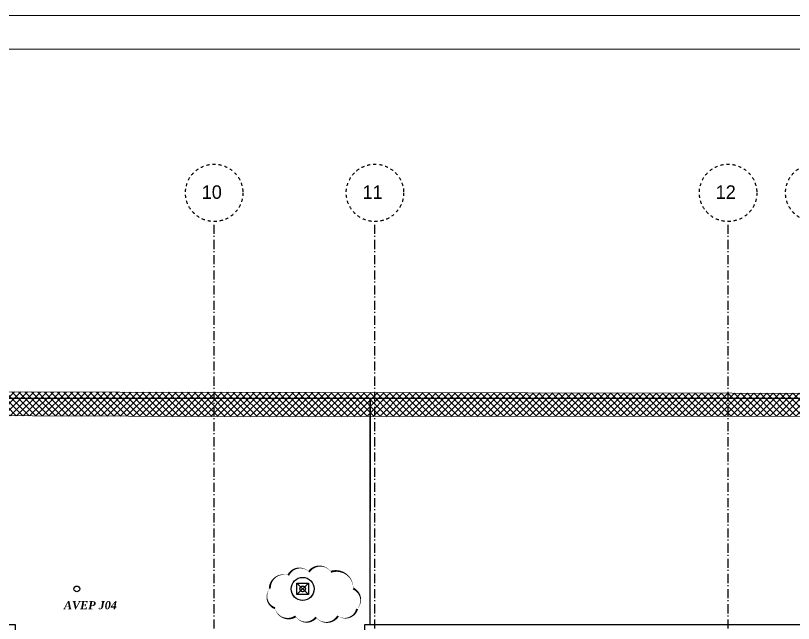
# Model space of a CAD drawing. Header units: centimetres. Extents: x -35664 to 50682, y -23001 to 23705.
# Drawn here: x 7811 to 9165, y 5120 to 6179 of the extents above; entities that cross this region are included whole.
import ezdxf

# ---------------------------------------------------------------- set-up
doc = ezdxf.new("R2010")
doc.units = ezdxf.units.CM
doc.linetypes.add('Style de ligne -6', pattern=[1.04164, 0.625, -0.20828, 0.06943, -0.13893])
doc.linetypes.add('VW-01', pattern=[0.41656, 0.20828, -0.20828])
for name, color, linetype in [('B GÈnÈral_Hatch', 252, 'Continuous'), ('B Général', 252, 'Continuous'), ('C ANNOTATIONS-PRELEM', 252, 'Continuous'), ('Général', 252, 'Continuous'), ('prlm-EAU-EPEXT', 145, 'Continuous'), ('prlm-MOD', 64, 'Continuous')]:
    doc.layers.add(name, color=color, linetype=linetype)
doc.layers.add('prlm-ZCARTOUCHE', color=181, linetype='Continuous', lineweight=13)
doc.layers.add('w_.prlm-EAU-EPEXT', color=252, linetype='Continuous', lineweight=18)
doc.layers.add('prlm-ZEROPLOT', color=254, linetype='Continuous', plot=False)
doc.styles.add('Eurostile', font='Eurosti.TTF')
doc.styles.add('prlm-eau-ep', font='timesbi.ttf', dxfattribs={"height": 18})
pattern_1 = [(45, (0, 0), (-5.6568542, 5.6568542), []), (135, (0, 0), (5.6568542, 5.6568542), [])]

# ---------------------------------------------------------------- blocks, each defined once
blk = doc.blocks.new('xi.avext')
at = {"layer": 'C ANNOTATIONS-PRELEM'}
for p, q in [((-10, 10), (10, -10)), ((-10, -10), (10, 10))]:
    blk.add_line(p, q, dxfattribs=at)
at = {"layer": 'C ANNOTATIONS-PRELEM', "flags": 128}
blk.add_lwpolyline([(-10, 10), (10, 10), (10, -10), (-10, -10)], close=True, dxfattribs=at)
at = {"layer": 'C ANNOTATIONS-PRELEM'}
for radius in [20, 5]:
    blk.add_circle((0, 0), radius, dxfattribs=at)
blk = doc.blocks.new('B 90.Groupe-27-1')
at = {"layer": 'w_.prlm-EAU-EPEXT'}
blk.add_blockref('xi.avext', (8310.6, 5180.2), dxfattribs=at)
blk = doc.blocks.new('xi.epext')
at = {"layer": 'prlm-EAU-EPEXT', "color": 0, "linetype": 'ByBlock', "lineweight": -2}
blk.add_circle((0, 0), 5, dxfattribs=at)

msp = doc.modelspace()

# ---------------------------------------------------------------- hatches: boundary and pattern name
at = {"layer": 'B GÈnÈral_Hatch', "linetype": 'Continuous'}
h = msp.add_hatch(dxfattribs=at)
h.set_pattern_fill('02_ISOLANT', color=256, style=0, pattern_type=2)
h.set_pattern_definition(pattern_1)
h.paths.add_polyline_path([(5482.4, 5520.781), (5244.531, 5519.755), (5244.531, 5477.035), (5576.227, 5479.337), (5994, 5482.285), (6502, 5483.324), (7337.17, 5483.324), (8174.895, 5480.565), (9251.203, 5481.36), (11197.087, 5482.047), (12128.005, 5477.612), (12128.003, 5477.374), (12128.139, 5522.21), (11188, 5523.438), (10769.5, 5523.438), (9413.607, 5520.667), (6570, 5525.48)])
h = msp.add_hatch(dxfattribs=at)
h.set_pattern_fill('02_ISOLANT', color=256, style=0, pattern_type=2)
h.set_pattern_definition(pattern_1)
h.paths.add_polyline_path([(5482.4, 5520.781), (5244.531, 5519.755), (5244.531, 5477.035), (5576.227, 5479.337), (5994, 5482.285), (6502, 5483.324), (7337.17, 5483.324), (8174.895, 5480.565), (9251.203, 5481.36), (11197.087, 5482.047), (12128.005, 5477.612), (12128.003, 5477.374), (12128.139, 5522.21), (11188, 5523.438), (10769.5, 5523.438), (9413.607, 5520.667), (6570, 5525.48)])

# ---------------------------------------------------------------- linework, layer by layer
at = {"layer": 'B Général', "linetype": 'Style de ligne -6', "ltscale": 25.4}
for p, q in [((8156.484, 3285.389), (8156.484, 5820.389)), ((8156.484, 3285.389), (8156.484, 5820.389)), ((8436.484, 3285.389), (8436.484, 5820.389)), ((8436.484, 3285.389), (8436.484, 5820.389)), ((9051.484, 3285.389), (9051.484, 5820.389)), ((9051.484, 3285.389), (9051.484, 5820.389))]:
    msp.add_line(p, q, dxfattribs=at)
at = {"layer": 'B Général', "linetype": 'Continuous', "lineweight": 18, "flags": 128}
msp.add_lwpolyline([(5482.4, 5520.781), (5244.531, 5519.755), (5244.531, 5477.035), (5576.227, 5479.337), (5994, 5482.285), (6502, 5483.324), (7337.17, 5483.324), (8174.895, 5480.565), (9251.203, 5481.36), (11197.087, 5482.047), (12128.005, 5477.612), (12128.003, 5477.374), (12128.139, 5522.21), (11188, 5523.438), (10769.5, 5523.438), (9413.607, 5520.667), (6570, 5525.48)], close=True, dxfattribs=at)
msp.add_lwpolyline([(5482.4, 5520.781), (5244.531, 5519.755), (5244.531, 5477.035), (5576.227, 5479.337), (5994, 5482.285), (6502, 5483.324), (7337.17, 5483.324), (8174.895, 5480.565), (9251.203, 5481.36), (11197.087, 5482.047), (12128.005, 5477.612), (12128.003, 5477.374), (12128.139, 5522.21), (11188, 5523.438), (10769.5, 5523.438), (9413.607, 5520.667), (6570, 5525.48)], close=True, dxfattribs=at)
at = {"layer": 'B Général', "linetype": 'VW-01', "ltscale": 25.4}
for centre in [(8156.484, 5870.389), (8156.484, 5870.389), (8436.484, 5870.389), (8436.484, 5870.389), (9051.484, 5870.389), (9051.484, 5870.389), (9201.484, 5870.389), (9201.484, 5870.389)]:
    msp.add_circle(centre, 50, dxfattribs=at)
at = {"layer": 'prlm-MOD'}
msp.add_lwpolyline([(8359.794, 5209.972, 0, 3.5, 0.52056705), (8321.526, 5209.972, 0, 3.5, 0.52056705), (8321.526, 5209.972, 0, 3.5, 0.52056705), (8285.51, 5203.784, 0, 3.5, 0.52056705), (8285.51, 5203.784, 0, 3.5, 0.52056705), (8253.433, 5180.72, 0, 3.5, 0.52056705), (8253.433, 5180.72, 0, 3.5, 0.52056705), (8262.437, 5146.406, 0, 3.5, 0.52056705), (8262.437, 5146.406, 0, 3.5, 0.52056705), (8298.453, 5132.343, 0, 3.5, 0.52056705), (8298.453, 5132.343, 0, 3.5, 0.52056705), (8333.907, 5130.656, 0, 3.5, 0.52056705), (8333.907, 5130.656, 0, 3.5, 0.52056705), (8372.174, 5132.906, 0, 3.5, 0.52056705), (8372.174, 5132.906, 0, 3.5, 0.52056705), (8405.377, 5145.281, 0, 3.5, 0.52056705), (8405.377, 5145.281, 0, 3.5, 0.52056705), (8398.624, 5180.72, 0, 3.5, 0.52056705), (8398.624, 5180.72, 0, 3.5, 0.52056705)], format="xyseb", close=True, dxfattribs=at)
at = {"layer": 'prlm-ZCARTOUCHE'}
for points in [[(2346.896, 6179.445), (12766.42, 6179.445), (12766.42, 1880.678), (2346.896, 1880.678)], [(2420.067, 6120.958), (12693.25, 6120.958), (12693.25, 1968.408), (2420.067, 1968.408)]]:
    msp.add_lwpolyline(points, close=True, dxfattribs=at)
at = {"layer": 'prlm-ZEROPLOT'}
for points in [[(7332.746, 5512.376), (8428.131, 5512.376), (8427.676, 5117.389), (8418.485, 5117.389), (8418.493, 4904.889), (7810.484, 4904.889), (7810.484, 5117.41), (7332.746, 5117.389)], [(8428.131, 5512.376), (9795.676, 5512.376), (9795.676, 5117.389), (8428.131, 5117.389)]]:
    msp.add_lwpolyline(points, close=True, dxfattribs=at)

# ---------------------------------------------------------------- block references
at = {"layer": 'Général'}
msp.add_blockref('B 90.Groupe-27-1', (0, 0), dxfattribs=at)
at = {"layer": 'prlm-EAU-EPEXT'}
for name, p in [('xi.avext', (8310.642, 5180.181)), ('xi.epext', (7917.326, 5180.181))]:
    msp.add_blockref(name, p, dxfattribs=at)

# ---------------------------------------------------------------- texts
at = {"layer": 'B Général', "char_height": 23.53, "attachment_point": 1, "line_spacing_factor": 0.894142, "style": 'Eurostile'}
for s, insert in [('10', (8134.832, 5883.512)), ('10', (8134.832, 5883.512)), ('11', (8414.832, 5883.512)), ('11', (8414.832, 5883.512)), ('12', (9029.832, 5883.512)), ('12', (9029.832, 5883.512))]:
    msp.add_mtext(s, dxfattribs=dict(at, insert=insert))
at = {"layer": 'prlm-EAU-EPEXT', "insert": (7894.832, 5158.828), "char_height": 14, "width": 127.27602, "attachment_point": 1, "style": 'prlm-eau-ep'}
msp.add_mtext('AVEP J04', dxfattribs=at)

doc.saveas('drawing.dxf')
